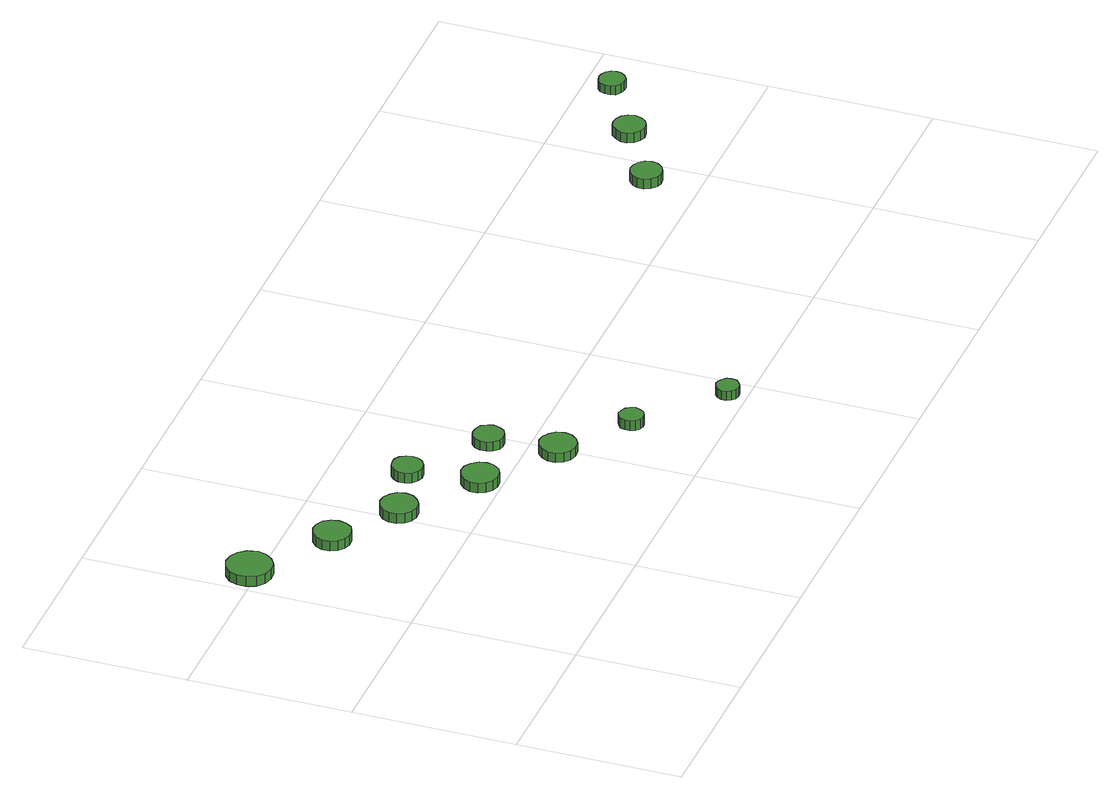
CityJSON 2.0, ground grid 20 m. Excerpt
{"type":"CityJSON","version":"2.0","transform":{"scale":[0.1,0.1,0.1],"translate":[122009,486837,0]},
"CityObjects":{
"tree1":{"type":"SolitaryVegetationObject","attributes":{"function":"something"},"geometry":[{"type":"MultiSurface","lod":"1","boundaries":[[[0,1,2,3,4,5,6,7,8,9,10,11,12,13,14]],[[15,16,17,18,19,20,21,22,23,24,25,26,27,28,29]],[[0,29,28,1]],[[1,28,27,2]],[[2,27,26,3]],[[3,26,25,4]],[[4,25,24,5]],[[5,24,23,6]],[[6,23,22,7]],[[7,22,21,8]],[[8,21,20,9]],[[9,20,19,10]],[[10,19,18,11]],[[11,18,17,12]],[[12,17,16,13]],[[13,16,15,14]],[[14,15,29,0]]]}]},
"tree2":{"type":"SolitaryVegetationObject","attributes":{"function":"something"},"geometry":[{"type":"MultiSurface","lod":"1","boundaries":[[[30,31,32,33,34,35,36,37,38,39,40,41,42,43,44]],[[45,46,47,48,49,50,51,52,53,54,55,56,57,58,59]],[[30,59,58,31]],[[31,58,57,32]],[[32,57,56,33]],[[33,56,55,34]],[[34,55,54,35]],[[35,54,53,36]],[[36,53,52,37]],[[37,52,51,38]],[[38,51,50,39]],[[39,50,49,40]],[[40,49,48,41]],[[41,48,47,42]],[[42,47,46,43]],[[43,46,45,44]],[[44,45,59,30]]]}]},
"tree3":{"type":"SolitaryVegetationObject","attributes":{"function":"something"},"geometry":[{"type":"MultiSurface","lod":"1","boundaries":[[[60,61,62,63,64,65,66,67,68,69,70,71,72,73,74]],[[75,76,77,78,79,80,81,82,83,84,85,86,87,88,89]],[[60,89,88,61]],[[61,88,87,62]],[[62,87,86,63]],[[63,86,85,64]],[[64,85,84,65]],[[65,84,83,66]],[[66,83,82,67]],[[67,82,81,68]],[[68,81,80,69]],[[69,80,79,70]],[[70,79,78,71]],[[71,78,77,72]],[[72,77,76,73]],[[73,76,75,74]],[[74,75,89,60]]]}]},
"tree4":{"type":"SolitaryVegetationObject","attributes":{"function":"something"},"geometry":[{"type":"MultiSurface","lod":"1","boundaries":[[[90,91,92,93,94,95,96,97,98,99,100,101,102,103,104]],[[105,106,107,108,109,110,111,112,113,114,115,116,117,118,119]],[[90,119,118,91]],[[91,118,117,92]],[[92,117,116,93]],[[93,116,115,94]],[[94,115,114,95]],[[95,114,113,96]],[[96,113,112,97]],[[97,112,111,98]],[[98,111,110,99]],[[99,110,109,100]],[[100,109,108,101]],[[101,108,107,102]],[[102,107,106,103]],[[103,106,105,104]],[[104,105,119,90]]]}]},
"tree5":{"type":"SolitaryVegetationObject","attributes":{"function":"something"},"geometry":[{"type":"MultiSurface","lod":"1","boundaries":[[[120,121,122,123,124,125,126,127,128,129,130,131,132,133,134]],[[135,136,137,138,139,140,141,142,143,144,145,146,147,148,149]],[[120,149,148,121]],[[121,148,147,122]],[[122,147,146,123]],[[123,146,145,124]],[[124,145,144,125]],[[125,144,143,126]],[[126,143,142,127]],[[127,142,141,128]],[[128,141,140,129]],[[129,140,139,130]],[[130,139,138,131]],[[131,138,137,132]],[[132,137,136,133]],[[133,136,135,134]],[[134,135,149,120]]]}]},
"tree6":{"type":"SolitaryVegetationObject","attributes":{"function":"something"},"geometry":[{"type":"MultiSurface","lod":"1","boundaries":[[[150,151,152,153,154,155,156,157,158,159,160,161,162,163,164]],[[165,166,167,168,169,170,171,172,173,174,175,176,177,178,179]],[[150,179,178,151]],[[151,178,177,152]],[[152,177,176,153]],[[153,176,175,154]],[[154,175,174,155]],[[155,174,173,156]],[[156,173,172,157]],[[157,172,171,158]],[[158,171,170,159]],[[159,170,169,160]],[[160,169,168,161]],[[161,168,167,162]],[[162,167,166,163]],[[163,166,165,164]],[[164,165,179,150]]]}]},
"tree7":{"type":"SolitaryVegetationObject","attributes":{"function":"something"},"geometry":[{"type":"MultiSurface","lod":"1","boundaries":[[[180,181,182,183,184,185,186,187,188,189,190,191,192,193,194]],[[195,196,197,198,199,200,201,202,203,204,205,206,207,208,209]],[[180,209,208,181]],[[181,208,207,182]],[[182,207,206,183]],[[183,206,205,184]],[[184,205,204,185]],[[185,204,203,186]],[[186,203,202,187]],[[187,202,201,188]],[[188,201,200,189]],[[189,200,199,190]],[[190,199,198,191]],[[191,198,197,192]],[[192,197,196,193]],[[193,196,195,194]],[[194,195,209,180]]]}]},
"tree8":{"type":"SolitaryVegetationObject","attributes":{"function":"something"},"geometry":[{"type":"MultiSurface","lod":"1","boundaries":[[[210,211,212,213,214,215,216,217,218,219,220,221,222,223,224]],[[225,226,227,228,229,230,231,232,233,234,235,236,237,238,239]],[[210,239,238,211]],[[211,238,237,212]],[[212,237,236,213]],[[213,236,235,214]],[[214,235,234,215]],[[215,234,233,216]],[[216,233,232,217]],[[217,232,231,218]],[[218,231,230,219]],[[219,230,229,220]],[[220,229,228,221]],[[221,228,227,222]],[[222,227,226,223]],[[223,226,225,224]],[[224,225,239,210]]]}]},
"tree9":{"type":"SolitaryVegetationObject","attributes":{"function":"something"},"geometry":[{"type":"MultiSurface","lod":"1","boundaries":[[[240,241,242,243,244,245,246,247,248,249,250,251,252,253,254]],[[255,256,257,258,259,260,261,262,263,264,265,266,267,268,269]],[[240,269,268,241]],[[241,268,267,242]],[[242,267,266,243]],[[243,266,265,244]],[[244,265,264,245]],[[245,264,263,246]],[[246,263,262,247]],[[247,262,261,248]],[[248,261,260,249]],[[249,260,259,250]],[[250,259,258,251]],[[251,258,257,252]],[[252,257,256,253]],[[253,256,255,254]],[[254,255,269,240]]]}]},
"tree10":{"type":"SolitaryVegetationObject","attributes":{"function":"something"},"geometry":[{"type":"MultiSurface","lod":"1","boundaries":[[[270,271,272,273,274,275,276,277,278,279,280,281,282,283,284]],[[285,286,287,288,289,290,291,292,293,294,295,296,297,298,299]],[[270,299,298,271]],[[271,298,297,272]],[[272,297,296,273]],[[273,296,295,274]],[[274,295,294,275]],[[275,294,293,276]],[[276,293,292,277]],[[277,292,291,278]],[[278,291,290,279]],[[279,290,289,280]],[[280,289,288,281]],[[281,288,287,282]],[[282,287,286,283]],[[283,286,285,284]],[[284,285,299,270]]]}]},
"tree11":{"type":"SolitaryVegetationObject","attributes":{"function":"something"},"geometry":[{"type":"MultiSurface","lod":"1","boundaries":[[[300,301,302,303,304,305,306,307,308,309,310,311,312,313,314]],[[315,316,317,318,319,320,321,322,323,324,325,326,327,328,329]],[[300,329,328,301]],[[301,328,327,302]],[[302,327,326,303]],[[303,326,325,304]],[[304,325,324,305]],[[305,324,323,306]],[[306,323,322,307]],[[307,322,321,308]],[[308,321,320,309]],[[309,320,319,310]],[[310,319,318,311]],[[311,318,317,312]],[[312,317,316,313]],[[313,316,315,314]],[[314,315,329,300]]]}]},
"tree12":{"type":"SolitaryVegetationObject","attributes":{"function":"something"},"geometry":[{"type":"MultiSurface","lod":"1","boundaries":[[[330,331,332,333,334,335,336,337,338,339,340,341,342,343,344]],[[345,346,347,348,349,350,351,352,353,354,355,356,357,358,359]],[[330,359,358,331]],[[331,358,357,332]],[[332,357,356,333]],[[333,356,355,334]],[[334,355,354,335]],[[335,354,353,336]],[[336,353,352,337]],[[337,352,351,338]],[[338,351,350,339]],[[339,350,349,340]],[[340,349,348,341]],[[341,348,347,342]],[[342,347,346,343]],[[343,346,345,344]],[[344,345,359,330]]]}]}
},
"vertices":[
[64,409,22],[61,421,22],[54,430,22],[44,436,22],[33,437,22],[22,433,22],[13,426,22],[9,415,22],[9,404,22],[13,393,22],[22,385,22],[33,382,22],[44,383,22],[54,389,22],[61,398,22],[61,398,9],[54,389,9],[44,383,9],[33,382,9],[22,385,9],[13,393,9],[9,404,9],[9,415,9],[13,426,9],[22,433,9],[33,437,9],[44,436,9],[54,430,9],[61,421,9],[64,409,9],
[156,344,22],[154,353,22],[149,361,22],[140,366,22],[131,367,22],[122,364,22],[115,357,22],[111,349,22],[111,339,22],[115,331,22],[122,325,22],[131,322,22],[140,323,22],[149,327,22],[154,335,22],[154,335,9],[149,327,9],[140,323,9],[131,322,9],[122,325,9],[115,331,9],[111,339,9],[111,349,9],[115,357,9],[122,364,9],[131,367,9],[140,366,9],[149,361,9],[154,353,9],[156,344,9],
[235,291,23],[233,301,23],[227,308,23],[219,313,23],[210,314,23],[201,311,23],[194,305,23],[190,296,23],[190,287,23],[194,278,23],[201,272,23],[210,269,23],[219,270,23],[227,275,23],[233,282,23],[233,282,10],[227,275,10],[219,270,10],[210,269,10],[201,272,10],[194,278,10],[190,287,10],[190,296,10],[194,305,10],[201,311,10],[210,314,10],[219,313,10],[227,308,10],[233,301,10],[235,291,10],
[327,226,23],[325,235,23],[319,243,23],[311,248,23],[302,249,23],[293,246,23],[286,239,23],[282,231,23],[282,221,23],[286,213,23],[293,207,23],[302,204,23],[311,205,23],[319,209,23],[325,217,23],[325,217,10],[319,209,10],[311,205,10],[302,204,10],[293,207,10],[286,213,10],[282,221,10],[282,231,10],[286,239,10],[293,246,10],[302,249,10],[311,248,10],[319,243,10],[325,235,10],[327,226,10],
[312,311,22],[310,318,22],[306,325,22],[299,329,22],[291,329,22],[284,327,22],[278,322,22],[275,315,22],[275,307,22],[278,300,22],[284,295,22],[291,292,22],[299,293,22],[306,297,22],[310,303,22],[310,303,9],[306,297,9],[299,293,9],[291,292,9],[284,295,9],[278,300,9],[275,307,9],[275,315,9],[278,322,9],[284,327,9],[291,329,9],[299,329,9],[306,325,9],[310,318,9],[312,311,9],
[418,164,22],[416,174,22],[410,181,22],[402,186,22],[393,187,22],[384,184,22],[377,178,22],[373,169,22],[373,160,22],[377,151,22],[384,145,22],[393,142,22],[402,143,22],[410,148,22],[416,155,22],[416,155,10],[410,148,10],[402,143,10],[393,142,10],[384,145,10],[377,151,10],[373,160,10],[373,169,10],[377,178,10],[384,184,10],[393,187,10],[402,186,10],[410,181,10],[416,174,10],[418,164,10],
[405,246,22],[403,253,22],[399,260,22],[392,263,22],[384,264,22],[377,262,22],[371,257,22],[368,250,22],[368,242,22],[371,235,22],[377,229,22],[384,227,22],[392,228,22],[399,232,22],[403,238,22],[403,238,10],[399,232,10],[392,228,10],[384,227,10],[377,229,10],[371,235,10],[368,242,10],[368,250,10],[371,257,10],[377,262,10],[384,264,10],[392,263,10],[399,260,10],[403,253,10],[405,246,10],
[495,106,22],[493,112,22],[490,117,22],[484,120,22],[478,121,22],[473,119,22],[468,115,22],[466,109,22],[466,103,22],[468,97,22],[473,93,22],[478,91,22],[484,92,22],[490,95,22],[493,100,22],[493,100,9],[490,95,9],[484,92,9],[478,91,9],[473,93,9],[468,97,9],[466,103,9],[466,109,9],[468,115,9],[473,119,9],[478,121,9],[484,120,9],[490,117,9],[493,112,9],[495,106,9],
[588,23,23],[587,29,23],[583,33,23],[578,36,23],[573,37,23],[567,35,23],[563,31,23],[560,26,23],[560,20,23],[563,15,23],[567,11,23],[573,9,23],[578,10,23],[583,13,23],[587,17,23],[587,17,11],[583,13,11],[578,10,11],[573,9,11],[567,11,11],[563,15,11],[560,20,11],[560,26,11],[563,31,11],[567,35,11],[573,37,11],[578,36,11],[583,33,11],[587,29,11],[588,23,11],
[987,264,23],[985,272,23],[980,278,23],[973,282,23],[965,283,23],[958,281,23],[952,275,23],[948,268,23],[948,260,23],[952,253,23],[958,247,23],[965,245,23],[973,246,23],[980,250,23],[985,256,23],[985,256,10],[980,250,10],[973,246,10],[965,245,10],[958,247,10],[952,253,10],[948,260,10],[948,268,10],[952,275,10],[958,281,10],[965,283,10],[973,282,10],[980,278,10],[985,272,10],[987,264,10],
[1073,316,22],[1071,324,22],[1066,330,22],[1059,334,22],[1051,335,22],[1044,333,22],[1038,327,22],[1034,320,22],[1034,312,22],[1038,304,22],[1044,299,22],[1051,296,22],[1059,297,22],[1066,301,22],[1071,308,22],[1071,308,9],[1066,301,9],[1059,297,9],[1051,296,9],[1044,299,9],[1038,304,9],[1034,312,9],[1034,320,9],[1038,327,9],[1044,333,9],[1051,335,9],[1059,334,9],[1066,330,9],[1071,324,9],[1073,316,9],
[1154,367,21],[1153,374,21],[1149,379,21],[1143,382,21],[1137,383,21],[1130,381,21],[1125,377,21],[1123,371,21],[1123,364,21],[1125,358,21],[1130,354,21],[1137,352,21],[1143,352,21],[1149,356,21],[1153,361,21],[1153,361,9],[1149,356,9],[1143,352,9],[1137,352,9],[1130,354,9],[1125,358,9],[1123,364,9],[1123,371,9],[1125,377,9],[1130,381,9],[1137,383,9],[1143,382,9],[1149,379,9],[1153,374,9],[1154,367,9]
]}
